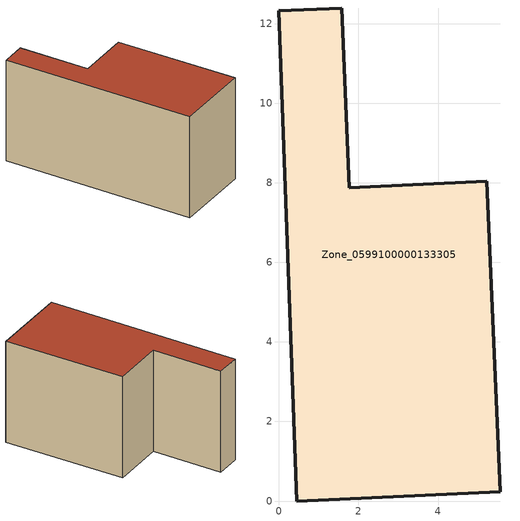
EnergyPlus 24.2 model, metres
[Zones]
Zone_0599100000133305
 floor ground (C_G): 0.45,0 0,12.32 1.58,12.39 1.77,7.87 5.23,8.04 5.56,0.23 z0
 wall outside (C_F): 1.77,7.87 1.58,12.39 0,12.32 0.45,0 5.56,0.23 5.23,8.04 1.77,7.87 z0:6.75
 roof outside (C_R): 5.56,0.23 5.23,8.04 1.77,7.87 1.58,12.39 0,12.32 0.45,0 z6.75
[BUILDING]
Pand.0599100000133305: North Axis=0; Terrain=City; Loads Convergence Tolerance Value=0.04; Temperature Convergence Tolerance Value=0.4; Solar Distribution=FullExterior; Maximum Number of Warmup Days=25; Minimum Number of Warmup Days=1
[Site:Location]
Rotterdam.The.Hague.AP_ZH_NLD Design_Conditions: Latitude=51.96; Longitude=4.45; Time Zone=1; Elevation=-4.5
[SITE:GROUNDTEMPERATURE:BUILDINGSURFACE]
18, 18, 18, 18, 18, 18, 18, 18, 18, 18, 18, 18
[MATERIAL] Thermal Absorptance=0.9; Solar Absorptance=0.7; Visible Absorptance=0.7
Name | Roughness | Thickness | Conductivity | Density | Specific Heat
G.TI.1946 | MediumSmooth | 0.15 | 1 | 540 | 1210
F.TI.1946 | Rough | 0.3 | 0.857143 | 1920 | 840
R.TI.1946 | MediumRough | 0.2 | 0.1 | 1500 | 1000
[CONSTRUCTION]
C_G: G.TI.1946
C_F: F.TI.1946
C_R: R.TI.1946
[ZONE]
Zone_0599100000133305: Type=1; Multiplier=1; Ceiling Height=Autocalculate; Volume=Autocalculate; Floor Area=autocalculate; Part of Total Floor Area=Yes
[ZONEINFILTRATION:DESIGNFLOWRATE]
Infil_Zone_0599100000133305: Zone or ZoneList or Space or SpaceList=Zone_0599100000133305; Schedule=AlwaysOn; Design Flow Rate Calculation Method=Flow/Area; Flow Rate per Floor Area=0.003; Constant Term Coefficient=1; Temperature Term Coefficient=0; Velocity Term Coefficient=0; Velocity Squared Term Coefficient=0
[HVACTEMPLATE:ZONE:IDEALLOADSAIRSYSTEM]
Zone_0599100000133305: Maximum Heating Supply Air Temperature=50; Minimum Cooling Supply Air Temperature=13; Maximum Heating Supply Air Humidity Ratio=0.0156; Minimum Cooling Supply Air Humidity Ratio=0.0077; Heating Limit=NoLimit; Cooling Limit=NoLimit; Dehumidification Control Type=ConstantSensibleHeatRatio; Cooling Sensible Heat Ratio=0.7; Dehumidification Setpoint=60; Humidification Control Type=None; Humidification Setpoint=30; Outdoor Air Method=None; Outdoor Air Flow Rate per Person=0.00944; Outdoor Air Flow Rate per Zone Floor Area=0; Outdoor Air Flow Rate per Zone=0; Demand Controlled Ventilation Type=None; Outdoor Air Economizer Type=NoEconomizer; Heat Recovery Type=None; Sensible Heat Recovery Effectiveness=0.7; Latent Heat Recovery Effectiveness=0.65
[ZONECONTROL:THERMOSTAT]
ThermostatControl_Zone_0599100000133305: Zone or ZoneList=Zone_0599100000133305; Control Type Schedule=DualSetpointControlType; Control 1=Thermostat_Zone_0599100000133305; Temperature Difference Between Cutout And Setpoint=0
[THERMOSTATSETPOINT:DUALSETPOINT]
Thermostat_Zone_0599100000133305: Heating Setpoint Temperature Schedule=HeatingSetpoint_Zone_0599100000133305; Cooling Setpoint Temperature Schedule=CoolingSetpoint_Zone_0599100000133305
[SCHEDULE:COMPACT]
HeatingSetpoint_Zone_0599100000133305: Through: 12/31, For: AllDays, Until: 24:00, 21
CoolingSetpoint_Zone_0599100000133305: Through: 12/31, For: AllDays, Until: 24:00, 24
DualSetpointControlType: Through: 12/31, For: AllDays, Until: 24:00, 4
AlwaysOn: Through: 12/31, For: AllDays, Until: 24:00, 1
